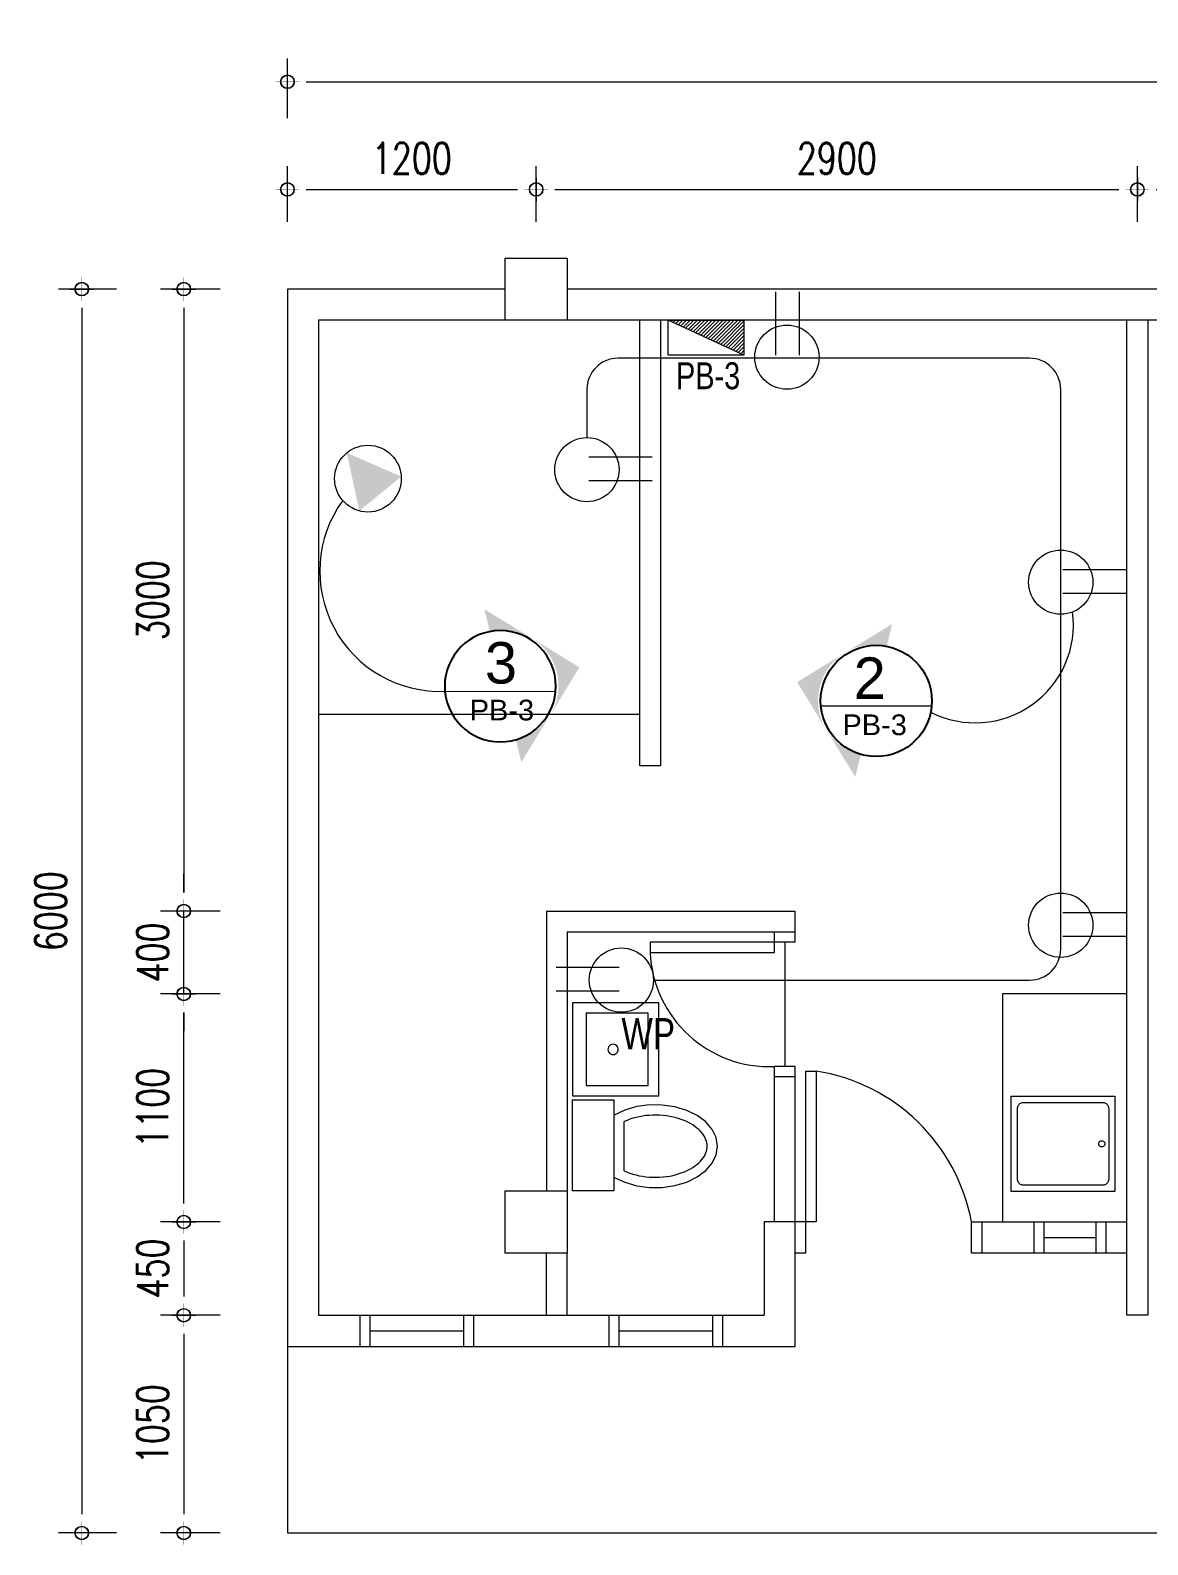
# Model space of a CAD drawing. Header units: millimetres. Extents: x 1634676 to 2610633, y -385676 to -37463.
# Drawn here: x 2139129 to 2144519, y -126632 to -119327 of the extents above; entities that cross this region are included whole.
import ezdxf

# ---------------------------------------------------------------- set-up
doc = ezdxf.new("R2010")
doc.units = ezdxf.units.MM
doc.header["$MEASUREMENT"] = 0
doc.linetypes.add('HIDDEN2', pattern=[0.1875, 0.125, -0.0625])
doc.layers.get('0').update_dxf_attribs({"lineweight": 15})
doc.layers.get('Defpoints').update_dxf_attribs({"color": 250})
for name, color, linetype, lineweight in [('.1', 1, 'Continuous', 9), ('.15', 7, 'Continuous', 15), ('.2', 2, 'Continuous', 20), ('ST-ANNOT_A', 74, 'Continuous', 20), ('ST-DIM_E', 250, 'Continuous', 13), ('ST-HATCH_E', 250, 'Continuous', 9)]:
    doc.layers.add(name, color=color, linetype=linetype, lineweight=lineweight)
for name, color, linetype in [('PDF4_Text', 7, 'Continuous'), ('TXT', 4, 'Continuous'), ('WI', 6, 'Continuous')]:
    doc.layers.add(name, color=color, linetype=linetype)
doc.styles.add('PDF Arial', font='arial.ttf')
doc.styles.add('ST_TEXT', font='romans.shx', dxfattribs={"width": 0.75})
doc.styles.add('TXT-2', font='GOTHIC.TTF', dxfattribs={"height": 2.5})
doc.dimstyles.new('ST_D75', dxfattribs={"dimscale": 75, "dimtxt": 2, "dimasz": 1.2, "dimexe": 1.5, "dimexo": 1, "dimgap": 1, "dimtad": 1, "dimdec": 0, "dimzin": 1, "dimdsep": 46, "dimtxsty": 'ST_TEXT', "dimblk": 'OpenIndicator', "dimcen": 1, "dimclrd": 256, "dimclre": 256, "dimclrt": 7, "dimadec": 0, "dimazin": 0, "dimtfac": 1, "dimtdec": 0, "dimtix": 1, "dimtmove": 2, "dimatfit": 3, "dimldrblk": 'OPEN90', "dimfxl": 0.075, "dimlwd": -1, "dimlwe": -1, "dimarcsym": 0})

# ---------------------------------------------------------------- blocks, each defined once
blk = doc.blocks.new('5675675757')
for points in [[(2045776.7, -47336.5), (2045776.7, -47036.5), (2045476.7, -47036.5), (2045476.7, -47336.5)], [(2049776.7, -47336.5), (2049776.7, -47036.5), (2049476.7, -47036.5), (2049476.7, -47336.5)], [(2053776.7, -47336.5), (2053776.7, -47036.5), (2053476.7, -47036.5), (2053476.7, -47336.5)], [(2045776.7, -51836.5), (2045776.7, -51536.5), (2045476.7, -51536.5), (2045476.7, -51836.5)], [(2049776.7, -51836.5), (2049776.7, -51536.5), (2049476.7, -51536.5), (2049476.7, -51836.5)], [(2053776.7, -51836.5), (2053776.7, -51536.5), (2053476.7, -51536.5), (2053476.7, -51836.5)]]:
    blk.add_wipeout(points).dxf.layer = 'ST-HATCH_E'
at = {"layer": '.15', "color": 6}
for points in [[(2045476.7, -47336.5), (2045476.7, -47036.5), (2045776.7, -47036.5), (2045776.7, -47336.5)], [(2049476.7, -47336.5), (2049476.7, -47036.5), (2049776.7, -47036.5), (2049776.7, -47336.5)], [(2053476.7, -47336.5), (2053476.7, -47036.5), (2053776.7, -47036.5), (2053776.7, -47336.5)], [(2045476.7, -51836.5), (2045476.7, -51536.5), (2045776.7, -51536.5), (2045776.7, -51836.5)], [(2049476.7, -51836.5), (2049476.7, -51536.5), (2049776.7, -51536.5), (2049776.7, -51836.5)], [(2053476.7, -51836.5), (2053476.7, -51536.5), (2053776.7, -51536.5), (2053776.7, -51836.5)]]:
    blk.add_lwpolyline(points, close=True, dxfattribs=at)
blk = doc.blocks.new('A$C3C7E2ECF')
at = {"layer": 'WI'}
h = blk.add_hatch(color=31, dxfattribs=at)
h.paths.add_polyline_path([(0.738, 0.949), (0.373, 0.791, -0.205533), (0.691, 0.788, -0.186332), (0.897, 0.584)])
h.paths.add_polyline_path([(0.365, 0.787), (0, 0.629), (0.155, 0.567, -0.195915)])
h.paths.add_polyline_path([(0.9, 0.575, -0.195915), (0.903, 0.272), (1.058, 0.21)])
at = {"layer": 'WI', "color": 31}
blk.add_circle((0.523, 0.402), 0.402, dxfattribs=at)
blk = doc.blocks.new('OpenIndicator')
at = {"layer": 'ST-DIM_E'}
h = blk.add_hatch(color=255, dxfattribs=at)
h.paths.add_polyline_path([(0.35, 0), (0.365, 0, 0.414214), (0, 0.365), (0, 0.35, -0.414214)])
h.paths.add_polyline_path([(0, 0.35), (0, 0.365, 0.414214), (-0.365, 0), (-0.35, 0, -0.414214)])
h.paths.add_polyline_path([(0, -0.35), (0, -0.365, 0.414214), (0.365, 0), (0.35, 0, -0.414214)])
h.paths.add_polyline_path([(-0.35, 0), (-0.365, 0, 0.414214), (0, -0.365), (0, -0.35, -0.414214)])
at = {"layer": 'ST-DIM_E', "color": 255}
blk.add_line((0, 0.634), (0, -0.634), dxfattribs=at)
at = {"layer": 'ST-DIM_E', "color": 255, "const_width": 0.01}
blk.add_lwpolyline([(-0.63, 0), (0.63, 0)], dxfattribs=at)
at = {"layer": 'ST-DIM_E', "color": 255}
for radius in [0.365, 0.35]:
    blk.add_circle((0, 0), radius, dxfattribs=at)
blk = doc.blocks.new('*D1793')
at = {"layer": 'Defpoints', "color": 0, "linetype": 'Continuous', "ltscale": 3, "transparency": 16777216}
for p in [(2149569.2, -119575.3), (2140369.2, -119825.3), (2149569.2, -119825.3)]:
    blk.add_point(p, dxfattribs=at)
at = {"layer": 'ST-DIM_E', "ltscale": 3, "transparency": 16777216}
for p, q in [((2140369.2, -119750.3), (2140369.2, -119462.8)), ((2149569.2, -119750.3), (2149569.2, -119462.8)), ((2140459.2, -119575.3), (2149479.2, -119575.3))]:
    blk.add_line(p, q, dxfattribs=at)
at = {"layer": 'ST-DIM_E', "linetype": 'Continuous', "ltscale": 3, "transparency": 16777216, "xscale": 90, "yscale": 90, "zscale": 90, "rotation": 180}
blk.add_blockref('OpenIndicator', (2140369.2, -119575.3), dxfattribs=at)
at = {"layer": 'ST-DIM_E', "linetype": 'Continuous', "ltscale": 3, "transparency": 16777216, "xscale": 90, "yscale": 90, "zscale": 90}
blk.add_blockref('OpenIndicator', (2149569.2, -119575.3), dxfattribs=at)
at = {"layer": 'ST-DIM_E', "color": 7, "linetype": 'Continuous', "ltscale": 3, "transparency": 16777216, "insert": (2144969.2, -119425.3), "char_height": 150, "attachment_point": 5, "style": 'ST_TEXT'}
blk.add_mtext('9200', dxfattribs=at)
blk = doc.blocks.new('_Open90')
at = {"color": 0, "linetype": 'ByBlock', "lineweight": -2}
for p, q in [((0, 0), (-1, 0)), ((-0.5, 0.5), (0, 0)), ((0, 0), (-0.5, -0.5))]:
    blk.add_line(p, q, dxfattribs=at)
blk = doc.blocks.new('*D1794')
at = {"layer": 'Defpoints', "color": 0, "linetype": 'Continuous', "ltscale": 3, "transparency": 16777216}
for p in [(2139619.2, -120575.3), (2139377.4, -126575.3), (2139619.2, -126575.3)]:
    blk.add_point(p, dxfattribs=at)
at = {"layer": 'ST-DIM_E', "ltscale": 3, "transparency": 16777216}
for p, q in [((2139544.2, -120575.3), (2139264.9, -120575.3)), ((2139377.4, -120665.3), (2139377.4, -126485.3)), ((2139544.2, -126575.3), (2139264.9, -126575.3))]:
    blk.add_line(p, q, dxfattribs=at)
at = {"layer": 'ST-DIM_E', "linetype": 'Continuous', "ltscale": 3, "transparency": 16777216, "xscale": 90, "yscale": 90, "zscale": 90}
for p, rotation in [((2139377.4, -120575.3), 90), ((2139377.4, -126575.3), 270)]:
    blk.add_blockref('OpenIndicator', p, dxfattribs=dict(at, rotation=rotation))
at = {"layer": 'ST-DIM_E', "color": 7, "linetype": 'Continuous', "ltscale": 3, "transparency": 16777216, "insert": (2139227.4, -123575.3), "char_height": 150, "attachment_point": 5, "rotation": 90, "style": 'ST_TEXT'}
blk.add_mtext('6000', dxfattribs=at)
blk = doc.blocks.new('*D1795')
at = {"layer": 'Defpoints', "color": 0, "linetype": 'Continuous', "ltscale": 3, "transparency": 16777216}
for p in [(2140119.2, -120575.3), (2139869.2, -123575.3), (2140119.2, -123575.3)]:
    blk.add_point(p, dxfattribs=at)
at = {"layer": 'ST-DIM_E', "ltscale": 3, "transparency": 16777216}
for p, q in [((2140044.2, -120575.3), (2139756.7, -120575.3)), ((2139869.2, -120665.3), (2139869.2, -123485.3)), ((2140044.2, -123575.3), (2139756.7, -123575.3))]:
    blk.add_line(p, q, dxfattribs=at)
at = {"layer": 'ST-DIM_E', "linetype": 'Continuous', "ltscale": 3, "transparency": 16777216, "xscale": 90, "yscale": 90, "zscale": 90}
for p, rotation in [((2139869.2, -120575.3), 90), ((2139869.2, -123575.3), 270)]:
    blk.add_blockref('OpenIndicator', p, dxfattribs=dict(at, rotation=rotation))
at = {"layer": 'ST-DIM_E', "color": 7, "linetype": 'Continuous', "ltscale": 3, "transparency": 16777216, "insert": (2139719.2, -122075.3), "char_height": 150, "attachment_point": 5, "rotation": 90, "style": 'ST_TEXT'}
blk.add_mtext('3000', dxfattribs=at)
blk = doc.blocks.new('*D1796')
at = {"layer": 'Defpoints', "color": 0, "linetype": 'Continuous', "ltscale": 3, "transparency": 16777216}
for p in [(2140119.2, -125075.3), (2139869.2, -125525.3), (2140119.2, -125525.3)]:
    blk.add_point(p, dxfattribs=at)
at = {"layer": 'ST-DIM_E', "ltscale": 3, "transparency": 16777216}
for p, q in [((2140044.2, -125075.3), (2139756.7, -125075.3)), ((2139869.2, -125165.3), (2139869.2, -125435.3)), ((2140044.2, -125525.3), (2139756.7, -125525.3))]:
    blk.add_line(p, q, dxfattribs=at)
at = {"layer": 'ST-DIM_E', "linetype": 'Continuous', "ltscale": 3, "transparency": 16777216, "xscale": 90, "yscale": 90, "zscale": 90}
for p, rotation in [((2139869.2, -125075.3), 90), ((2139869.2, -125525.3), 270)]:
    blk.add_blockref('OpenIndicator', p, dxfattribs=dict(at, rotation=rotation))
at = {"layer": 'ST-DIM_E', "color": 7, "linetype": 'Continuous', "ltscale": 3, "transparency": 16777216, "insert": (2139719.2, -125300.3), "char_height": 150, "attachment_point": 5, "rotation": 90, "style": 'ST_TEXT'}
blk.add_mtext('450', dxfattribs=at)
blk = doc.blocks.new('*D1797')
at = {"layer": 'Defpoints', "color": 0, "linetype": 'Continuous', "ltscale": 3, "transparency": 16777216}
for p in [(2140119.2, -125525.3), (2139869.2, -126575.3), (2140119.2, -126575.3)]:
    blk.add_point(p, dxfattribs=at)
at = {"layer": 'ST-DIM_E', "ltscale": 3, "transparency": 16777216}
for p, q in [((2140044.2, -125525.3), (2139756.7, -125525.3)), ((2139869.2, -125615.3), (2139869.2, -126485.3)), ((2140044.2, -126575.3), (2139756.7, -126575.3))]:
    blk.add_line(p, q, dxfattribs=at)
at = {"layer": 'ST-DIM_E', "linetype": 'Continuous', "ltscale": 3, "transparency": 16777216, "xscale": 90, "yscale": 90, "zscale": 90}
for p, rotation in [((2139869.2, -125525.3), 90), ((2139869.2, -126575.3), 270)]:
    blk.add_blockref('OpenIndicator', p, dxfattribs=dict(at, rotation=rotation))
at = {"layer": 'ST-DIM_E', "color": 7, "linetype": 'Continuous', "ltscale": 3, "transparency": 16777216, "insert": (2139719.2, -126050.3), "char_height": 150, "attachment_point": 5, "rotation": 90, "style": 'ST_TEXT'}
blk.add_mtext('1050', dxfattribs=at)
blk = doc.blocks.new('*D1798')
at = {"layer": 'Defpoints', "color": 0, "linetype": 'Continuous', "ltscale": 3, "transparency": 16777216}
for p in [(2141569.2, -120094.5), (2140369.2, -120325.3), (2141569.2, -120325.3)]:
    blk.add_point(p, dxfattribs=at)
at = {"layer": 'ST-DIM_E', "ltscale": 3, "transparency": 16777216}
for p, q in [((2140369.2, -120250.3), (2140369.2, -119982)), ((2141569.2, -120250.3), (2141569.2, -119982)), ((2140459.2, -120094.5), (2141479.2, -120094.5))]:
    blk.add_line(p, q, dxfattribs=at)
at = {"layer": 'ST-DIM_E', "linetype": 'Continuous', "ltscale": 3, "transparency": 16777216, "xscale": 90, "yscale": 90, "zscale": 90, "rotation": 180}
blk.add_blockref('OpenIndicator', (2140369.2, -120094.5), dxfattribs=at)
at = {"layer": 'ST-DIM_E', "linetype": 'Continuous', "ltscale": 3, "transparency": 16777216, "xscale": 90, "yscale": 90, "zscale": 90}
blk.add_blockref('OpenIndicator', (2141569.2, -120094.5), dxfattribs=at)
at = {"layer": 'ST-DIM_E', "color": 7, "linetype": 'Continuous', "ltscale": 3, "transparency": 16777216, "insert": (2140969.2, -119944.5), "char_height": 150, "attachment_point": 5, "style": 'ST_TEXT'}
blk.add_mtext('1200', dxfattribs=at)
blk = doc.blocks.new('*D1800')
at = {"layer": 'Defpoints', "color": 0, "linetype": 'Continuous', "ltscale": 3, "transparency": 16777216}
for p in [(2139869.2, -123975.3), (2140119.2, -123975.3), (2140119.2, -125075.3)]:
    blk.add_point(p, dxfattribs=at)
at = {"layer": 'ST-DIM_E', "ltscale": 3, "transparency": 16777216}
for p, q in [((2140044.2, -123975.3), (2139756.7, -123975.3)), ((2139869.2, -124985.3), (2139869.2, -124065.3)), ((2140044.2, -125075.3), (2139756.7, -125075.3))]:
    blk.add_line(p, q, dxfattribs=at)
at = {"layer": 'ST-DIM_E', "linetype": 'Continuous', "ltscale": 3, "transparency": 16777216, "xscale": 90, "yscale": 90, "zscale": 90}
for p, rotation in [((2139869.2, -123975.3), 90), ((2139869.2, -125075.3), 270)]:
    blk.add_blockref('OpenIndicator', p, dxfattribs=dict(at, rotation=rotation))
at = {"layer": 'ST-DIM_E', "color": 7, "linetype": 'Continuous', "ltscale": 3, "transparency": 16777216, "insert": (2139719.2, -124525.3), "char_height": 150, "attachment_point": 5, "rotation": 90, "style": 'ST_TEXT'}
blk.add_mtext('1100', dxfattribs=at)
blk = doc.blocks.new('*D1801')
at = {"layer": 'Defpoints', "color": 0, "linetype": 'Continuous', "ltscale": 3, "transparency": 16777216}
for p in [(2139869.2, -123575.3), (2140119.2, -123575.3), (2140119.2, -123975.3)]:
    blk.add_point(p, dxfattribs=at)
at = {"layer": 'ST-DIM_E', "ltscale": 3, "transparency": 16777216}
for p, q in [((2139869.2, -123485.3), (2139869.2, -123395.3)), ((2140044.2, -123575.3), (2139756.7, -123575.3)), ((2139869.2, -123975.3), (2139869.2, -123575.3)), ((2140044.2, -123975.3), (2139756.7, -123975.3)), ((2139869.2, -124065.3), (2139869.2, -124155.3))]:
    blk.add_line(p, q, dxfattribs=at)
at = {"layer": 'ST-DIM_E', "linetype": 'Continuous', "ltscale": 3, "transparency": 16777216, "xscale": 90, "yscale": 90, "zscale": 90}
for p, rotation in [((2139869.2, -123575.3), 270), ((2139869.2, -123975.3), 90)]:
    blk.add_blockref('OpenIndicator', p, dxfattribs=dict(at, rotation=rotation))
at = {"layer": 'ST-DIM_E', "color": 7, "linetype": 'Continuous', "ltscale": 3, "transparency": 16777216, "insert": (2139719.2, -123775.3), "char_height": 150, "attachment_point": 5, "rotation": 90, "style": 'ST_TEXT'}
blk.add_mtext('400', dxfattribs=at)
blk = doc.blocks.new('*D1802')
at = {"layer": 'Defpoints', "color": 0, "linetype": 'Continuous', "ltscale": 3, "transparency": 16777216}
for p in [(2144469.2, -120094.5), (2141569.2, -120325.3), (2144469.2, -120325.3)]:
    blk.add_point(p, dxfattribs=at)
at = {"layer": 'ST-DIM_E', "ltscale": 3, "transparency": 16777216}
for p, q in [((2141569.2, -120250.3), (2141569.2, -119982)), ((2144469.2, -120250.3), (2144469.2, -119982)), ((2141659.2, -120094.5), (2144379.2, -120094.5))]:
    blk.add_line(p, q, dxfattribs=at)
at = {"layer": 'ST-DIM_E', "linetype": 'Continuous', "ltscale": 3, "transparency": 16777216, "xscale": 90, "yscale": 90, "zscale": 90, "rotation": 180}
blk.add_blockref('OpenIndicator', (2141569.2, -120094.5), dxfattribs=at)
at = {"layer": 'ST-DIM_E', "linetype": 'Continuous', "ltscale": 3, "transparency": 16777216, "xscale": 90, "yscale": 90, "zscale": 90}
blk.add_blockref('OpenIndicator', (2144469.2, -120094.5), dxfattribs=at)
at = {"layer": 'ST-DIM_E', "color": 7, "linetype": 'Continuous', "ltscale": 3, "transparency": 16777216, "insert": (2143019.2, -119944.5), "char_height": 150, "attachment_point": 5, "style": 'ST_TEXT'}
blk.add_mtext('2900', dxfattribs=at)
blk = doc.blocks.new('*D1803')
at = {"layer": 'Defpoints', "color": 0, "linetype": 'Continuous', "ltscale": 3, "transparency": 16777216}
for p in [(2145569.2, -120094.5), (2144469.2, -120325.3), (2145569.2, -120325.3)]:
    blk.add_point(p, dxfattribs=at)
at = {"layer": 'ST-DIM_E', "ltscale": 3, "transparency": 16777216}
for p, q in [((2144469.2, -120250.3), (2144469.2, -119982)), ((2145569.2, -120250.3), (2145569.2, -119982)), ((2144559.2, -120094.5), (2145479.2, -120094.5))]:
    blk.add_line(p, q, dxfattribs=at)
at = {"layer": 'ST-DIM_E', "linetype": 'Continuous', "ltscale": 3, "transparency": 16777216, "xscale": 90, "yscale": 90, "zscale": 90, "rotation": 180}
blk.add_blockref('OpenIndicator', (2144469.2, -120094.5), dxfattribs=at)
at = {"layer": 'ST-DIM_E', "linetype": 'Continuous', "ltscale": 3, "transparency": 16777216, "xscale": 90, "yscale": 90, "zscale": 90}
blk.add_blockref('OpenIndicator', (2145569.2, -120094.5), dxfattribs=at)
at = {"layer": 'ST-DIM_E', "color": 7, "linetype": 'Continuous', "ltscale": 3, "transparency": 16777216, "insert": (2145019.2, -119944.5), "char_height": 150, "attachment_point": 5, "style": 'ST_TEXT'}
blk.add_mtext('1100', dxfattribs=at)

msp = doc.modelspace()

# ---------------------------------------------------------------- hatches: boundary and pattern name
at = {"ltscale": 0.45}
h = msp.add_hatch(color=256, dxfattribs=at)
h.dxf.hatch_style = 1
h.paths.add_polyline_path([(2140918.458, -121479.584), (2140716.131, -121645.159), (2140655.805, -121365.037)])

# ---------------------------------------------------------------- linework, layer by layer
at = {"layer": '.1'}
for p, q in [((2149569.182, -120575.328), (2140369.182, -120575.328)), ((2140369.182, -120575.328), (2140369.182, -126575.328)), ((2149419.182, -120725.328), (2140519.182, -120725.328)), ((2140519.182, -120725.328), (2140519.182, -125525.328)), ((2142069.182, -122875.328), (2142069.182, -120725.328)), ((2142169.182, -120725.328), (2142169.182, -122875.328)), ((2144419.182, -125525.328), (2144419.182, -120725.328)), ((2144519.182, -120725.328), (2144519.182, -125525.328)), ((2140519.182, -122625.328), (2142069.182, -122625.328)), ((2142169.182, -122875.328), (2142069.182, -122875.328)), ((2141619.182, -123575.328), (2141619.182, -124925.328)), ((2141619.182, -123575.328), (2142819.182, -123575.328)), ((2142819.182, -123725.328), (2142819.182, -123575.328)), ((2141719.182, -123675.328), (2141719.182, -124925.328)), ((2141719.182, -123675.328), (2142819.182, -123675.328)), ((2142819.182, -123725.328), (2142119.182, -123725.328)), ((2142119.182, -123725.328), (2142119.182, -123775.328)), ((2142719.182, -123775.328), (2142719.182, -123675.328)), ((2142769.182, -123725.328), (2142769.182, -124325.328)), ((2142119.182, -123775.328), (2142719.182, -123775.328)), ((2142160.132, -124017.514), (2141744.182, -124017.514)), ((2141744.182, -124017.514), (2141744.182, -124467.514)), ((2142160.132, -124467.514), (2142160.132, -124017.514)), ((2144419.182, -123975.328), (2143819.182, -123975.328)), ((2143819.182, -123975.328), (2143819.182, -125075.328)), ((2142110.132, -124067.514), (2141810.132, -124067.514)), ((2141810.132, -124067.514), (2141810.132, -124417.514)), ((2142110.132, -124417.514), (2142110.132, -124067.514)), ((2141915.886, -124236.043), (2141915.034, -124242.514)), ((2141915.034, -124242.514), (2141915.886, -124248.984)), ((2141918.383, -124230.014), (2141915.886, -124236.043)), ((2141915.886, -124248.984), (2141918.383, -124255.014)), ((2141922.356, -124224.836), (2141918.383, -124230.014)), ((2141918.383, -124255.014), (2141922.356, -124260.192)), ((2141927.534, -124220.863), (2141922.356, -124224.836)), ((2141933.563, -124218.366), (2141927.534, -124220.863)), ((2141940.034, -124217.514), (2141933.563, -124218.366)), ((2141946.504, -124218.366), (2141940.034, -124217.514)), ((2141952.534, -124220.863), (2141946.504, -124218.366)), ((2141957.711, -124224.836), (2141952.534, -124220.863)), ((2141961.684, -124230.014), (2141957.711, -124224.836)), ((2141957.711, -124260.192), (2141961.684, -124255.014)), ((2141964.182, -124236.043), (2141961.684, -124230.014)), ((2141961.684, -124255.014), (2141964.182, -124248.984)), ((2141965.034, -124242.514), (2141964.182, -124236.043)), ((2141964.182, -124248.984), (2141965.034, -124242.514)), ((2141922.356, -124260.192), (2141927.534, -124264.165)), ((2141927.534, -124264.165), (2141933.563, -124266.662)), ((2141933.563, -124266.662), (2141940.034, -124267.514)), ((2141940.034, -124267.514), (2141946.504, -124266.662)), ((2141946.504, -124266.662), (2141952.534, -124264.165)), ((2141952.534, -124264.165), (2141957.711, -124260.192)), ((2142819.182, -124325.328), (2142719.182, -124325.328)), ((2142719.182, -125075.328), (2142719.182, -124325.328)), ((2142819.182, -125675.328), (2142819.182, -124325.328)), ((2142819.182, -124375.328), (2142719.182, -124375.328)), ((2141744.182, -124467.514), (2142160.132, -124467.514)), ((2141810.132, -124417.514), (2142110.132, -124417.514)), ((2143861.078, -124928.264), (2143861.078, -124468.264)), ((2143861.078, -124468.528), (2144361.078, -124468.528)), ((2144361.078, -124468.264), (2144361.078, -124928.264)), ((2141744.182, -124925.328), (2141744.182, -124485.328)), ((2141744.182, -124485.328), (2141944.182, -124485.328)), ((2141944.182, -124485.328), (2141944.182, -124925.328)), ((2141996.832, -124535.555), (2141945.949, -124559.651)), ((2142054.092, -124518.999), (2141996.832, -124535.555)), ((2142115.252, -124510.7), (2142054.092, -124518.999)), ((2142177.664, -124511.017), (2142115.252, -124510.7)), ((2142238.626, -124519.937), (2142177.664, -124511.017)), ((2142295.501, -124537.073), (2142238.626, -124519.937)), ((2142345.826, -124561.684), (2142295.501, -124537.073)), ((2143891.078, -124528.264), (2143891.335, -124524.349)), ((2143891.078, -124868.264), (2143891.078, -124528.264)), ((2143891.335, -124524.349), (2143892.1, -124520.5)), ((2143892.1, -124520.5), (2143893.362, -124516.784)), ((2143893.362, -124516.784), (2143895.097, -124513.264)), ((2143895.097, -124513.264), (2143897.277, -124510.002)), ((2143897.277, -124510.002), (2143899.865, -124507.051)), ((2143899.865, -124507.051), (2143902.815, -124504.464)), ((2143902.815, -124504.464), (2143906.078, -124502.284)), ((2143906.078, -124502.284), (2143909.597, -124500.548)), ((2143909.597, -124500.548), (2143913.313, -124499.287)), ((2143913.313, -124499.287), (2143917.162, -124498.521)), ((2143917.162, -124498.521), (2143921.078, -124498.264)), ((2143921.078, -124498.264), (2144301.078, -124498.264)), ((2144301.078, -124498.264), (2144304.994, -124498.521)), ((2144304.994, -124498.521), (2144308.842, -124499.287)), ((2144308.842, -124499.287), (2144312.558, -124500.548)), ((2144312.558, -124500.548), (2144316.078, -124502.284)), ((2144316.078, -124502.284), (2144319.341, -124504.464)), ((2144319.341, -124504.464), (2144322.291, -124507.051)), ((2144322.291, -124507.051), (2144324.878, -124510.002)), ((2144324.878, -124510.002), (2144327.059, -124513.264)), ((2144327.059, -124513.264), (2144328.794, -124516.784)), ((2144328.794, -124516.784), (2144330.056, -124520.5)), ((2144330.056, -124520.5), (2144330.821, -124524.349)), ((2144330.821, -124524.349), (2144331.078, -124528.264)), ((2144331.078, -124528.264), (2144331.078, -124868.264)), ((2142007.559, -124585.032), (2141994.182, -124590.815)), ((2141994.182, -124828.72), (2141994.182, -124590.815)), ((2142021.574, -124579.768), (2142007.559, -124585.032)), ((2142036.161, -124575.059), (2142021.574, -124579.768)), ((2142051.254, -124570.939), (2142036.161, -124575.059)), ((2142066.782, -124567.433), (2142051.254, -124570.939)), ((2142082.672, -124564.567), (2142066.782, -124567.433)), ((2142098.849, -124562.357), (2142082.672, -124564.567)), ((2142115.239, -124560.818), (2142098.849, -124562.357)), ((2142131.764, -124559.961), (2142115.239, -124560.818)), ((2142148.347, -124559.79), (2142131.764, -124559.961)), ((2142164.91, -124560.306), (2142148.347, -124559.79)), ((2142181.377, -124561.506), (2142164.91, -124560.306)), ((2142197.669, -124563.383), (2142181.377, -124561.506)), ((2142213.712, -124565.925), (2142197.669, -124563.383)), ((2142229.429, -124569.115), (2142213.712, -124565.925)), ((2142244.748, -124572.933), (2142229.429, -124569.115)), ((2142259.596, -124577.352), (2142244.748, -124572.933)), ((2142273.904, -124582.344), (2142259.596, -124577.352)), ((2142287.606, -124587.874), (2142273.904, -124582.344)), ((2142300.64, -124593.902), (2142287.606, -124587.874)), ((2142312.947, -124600.385), (2142300.64, -124593.902)), ((2142324.473, -124607.275), (2142312.947, -124600.385)), ((2142335.172, -124614.519), (2142324.473, -124607.275)), ((2142345.004, -124622.061), (2142335.172, -124614.519)), ((2142353.938, -124629.842), (2142345.004, -124622.061)), ((2142387.424, -124592.705), (2142345.826, -124561.684)), ((2142418.493, -124628.792), (2142387.424, -124592.705)), ((2142361.951, -124637.802), (2142353.938, -124629.842)), ((2142369.033, -124645.88), (2142361.951, -124637.802)), ((2142375.183, -124654.018), (2142369.033, -124645.88)), ((2142380.414, -124662.164), (2142375.183, -124654.018)), ((2142384.749, -124670.276), (2142380.414, -124662.164)), ((2142388.221, -124678.321), (2142384.749, -124670.276)), ((2142390.865, -124686.285), (2142388.221, -124678.321)), ((2142392.72, -124694.168), (2142390.865, -124686.285)), ((2142393.819, -124701.985), (2142392.72, -124694.168)), ((2142437.689, -124668.384), (2142418.493, -124628.792)), ((2142444.182, -124709.768), (2142437.689, -124668.384)), ((2144282.517, -124698.264), (2144283.028, -124694.382)), ((2144283.028, -124694.382), (2144284.526, -124690.764)), ((2144284.526, -124690.764), (2144286.91, -124687.658)), ((2144286.91, -124687.658), (2144290.017, -124685.274)), ((2144290.017, -124685.274), (2144293.634, -124683.776)), ((2144293.634, -124683.776), (2144297.517, -124683.264)), ((2144297.517, -124683.264), (2144301.399, -124683.776)), ((2144301.399, -124683.776), (2144305.017, -124685.274)), ((2144305.017, -124685.274), (2144308.123, -124687.658)), ((2144308.123, -124687.658), (2144310.507, -124690.764)), ((2144310.507, -124690.764), (2144312.006, -124694.382)), ((2144312.006, -124694.382), (2144312.517, -124698.264)), ((2142369.032, -124773.656), (2142375.183, -124765.518)), ((2142375.183, -124765.518), (2142380.414, -124757.371)), ((2142380.414, -124757.371), (2142384.75, -124749.26)), ((2142384.75, -124749.26), (2142388.221, -124741.214)), ((2142388.221, -124741.214), (2142390.865, -124733.251)), ((2142390.865, -124733.251), (2142392.72, -124725.368)), ((2142392.72, -124725.368), (2142393.819, -124717.55)), ((2142394.182, -124709.768), (2142393.819, -124701.985)), ((2142393.819, -124717.55), (2142394.182, -124709.768)), ((2142418.493, -124790.743), (2142437.689, -124751.151)), ((2142437.689, -124751.151), (2142444.182, -124709.768)), ((2144283.028, -124702.147), (2144282.517, -124698.264)), ((2144284.526, -124705.764), (2144283.028, -124702.147)), ((2144286.91, -124708.871), (2144284.526, -124705.764)), ((2144290.017, -124711.255), (2144286.91, -124708.871)), ((2144293.634, -124712.753), (2144290.017, -124711.255)), ((2144297.517, -124713.264), (2144293.634, -124712.753)), ((2144301.399, -124712.753), (2144297.517, -124713.264)), ((2144305.017, -124711.255), (2144301.399, -124712.753)), ((2144308.123, -124708.871), (2144305.017, -124711.255)), ((2144310.507, -124705.764), (2144308.123, -124708.871)), ((2144312.006, -124702.147), (2144310.507, -124705.764)), ((2144312.517, -124698.264), (2144312.006, -124702.147)), ((2141994.182, -124828.72), (2142007.559, -124834.503)), ((2142007.559, -124834.503), (2142021.573, -124839.768)), ((2142021.573, -124839.768), (2142036.161, -124844.476)), ((2142244.748, -124846.603), (2142259.595, -124842.183)), ((2142259.595, -124842.183), (2142273.904, -124837.191)), ((2142273.904, -124837.191), (2142287.606, -124831.662)), ((2142287.606, -124831.662), (2142300.64, -124825.633)), ((2142300.64, -124825.633), (2142312.947, -124819.15)), ((2142312.947, -124819.15), (2142324.473, -124812.26)), ((2142324.473, -124812.26), (2142335.172, -124805.017)), ((2142335.172, -124805.017), (2142345.004, -124797.475)), ((2142345.004, -124797.475), (2142353.938, -124789.693)), ((2142345.826, -124857.851), (2142387.424, -124826.831)), ((2142353.938, -124789.693), (2142361.951, -124781.734)), ((2142361.951, -124781.734), (2142369.032, -124773.656)), ((2142387.424, -124826.831), (2142418.493, -124790.743)), ((2141945.949, -124859.884), (2141996.832, -124883.981)), ((2141996.832, -124883.981), (2142054.092, -124900.537)), ((2142036.161, -124844.476), (2142051.254, -124848.597)), ((2142051.254, -124848.597), (2142066.782, -124852.102)), ((2142054.092, -124900.537), (2142115.252, -124908.836)), ((2142066.782, -124852.102), (2142082.672, -124854.969)), ((2142082.672, -124854.969), (2142098.85, -124857.179)), ((2142098.85, -124857.179), (2142115.239, -124858.717)), ((2142115.239, -124858.717), (2142131.764, -124859.575)), ((2142115.252, -124908.836), (2142177.664, -124908.518)), ((2142131.764, -124859.575), (2142148.347, -124859.746)), ((2142148.347, -124859.746), (2142164.91, -124859.23)), ((2142164.91, -124859.23), (2142181.377, -124858.029)), ((2142177.664, -124908.518), (2142238.626, -124899.598)), ((2142181.377, -124858.029), (2142197.669, -124856.152)), ((2142197.669, -124856.152), (2142213.712, -124853.61)), ((2142213.712, -124853.61), (2142229.429, -124850.42)), ((2142229.429, -124850.42), (2142244.748, -124846.603)), ((2142238.626, -124899.598), (2142295.501, -124882.462)), ((2142295.501, -124882.462), (2142345.826, -124857.851)), ((2143891.335, -124872.18), (2143891.078, -124868.264)), ((2143892.1, -124876.029), (2143891.335, -124872.18)), ((2143893.362, -124879.745), (2143892.1, -124876.029)), ((2143895.097, -124883.264), (2143893.362, -124879.745)), ((2143897.277, -124886.527), (2143895.097, -124883.264)), ((2143899.865, -124889.478), (2143897.277, -124886.527)), ((2143902.815, -124892.065), (2143899.865, -124889.478)), ((2143906.078, -124894.245), (2143902.815, -124892.065)), ((2143909.597, -124895.981), (2143906.078, -124894.245)), ((2143913.313, -124897.242), (2143909.597, -124895.981)), ((2143917.162, -124898.008), (2143913.313, -124897.242)), ((2143921.078, -124898.264), (2143917.162, -124898.008)), ((2144301.078, -124898.264), (2143921.078, -124898.264)), ((2144304.994, -124898.008), (2144301.078, -124898.264)), ((2144308.842, -124897.242), (2144304.994, -124898.008)), ((2144312.558, -124895.981), (2144308.842, -124897.242)), ((2144316.078, -124894.245), (2144312.558, -124895.981)), ((2144319.341, -124892.065), (2144316.078, -124894.245)), ((2144322.291, -124889.478), (2144319.341, -124892.065)), ((2144324.878, -124886.527), (2144322.291, -124889.478)), ((2144327.059, -124883.264), (2144324.878, -124886.527)), ((2144328.794, -124879.745), (2144327.059, -124883.264)), ((2144330.056, -124876.029), (2144328.794, -124879.745)), ((2144330.821, -124872.18), (2144330.056, -124876.029)), ((2144331.078, -124868.264), (2144330.821, -124872.18)), ((2141944.182, -124925.328), (2141744.182, -124925.328)), ((2144361.078, -124928.264), (2143861.078, -124928.264)), ((2142919.182, -125075.328), (2142669.182, -125075.328)), ((2142669.182, -125075.328), (2142669.182, -125525.328)), ((2143969.182, -125075.328), (2143969.182, -125225.328)), ((2144019.182, -125225.328), (2144019.182, -125075.328)), ((2144269.182, -125075.328), (2144269.182, -125225.328)), ((2144319.182, -125225.328), (2144319.182, -125075.328)), ((2144019.182, -125150.328), (2144269.182, -125150.328)), ((2141619.182, -125525.328), (2141619.182, -125225.328)), ((2141719.182, -125525.328), (2141719.182, -125225.328)), ((2140519.182, -125525.328), (2142669.182, -125525.328)), ((2140719.182, -125525.328), (2140719.182, -125675.328)), ((2140769.182, -125675.328), (2140769.182, -125525.328)), ((2141219.182, -125525.328), (2141219.182, -125675.328)), ((2141269.182, -125675.328), (2141269.182, -125525.328)), ((2141919.182, -125525.328), (2141919.182, -125675.328)), ((2141969.182, -125675.328), (2141969.182, -125525.328)), ((2142419.182, -125525.328), (2142419.182, -125675.328)), ((2142469.182, -125675.328), (2142469.182, -125525.328)), ((2144519.182, -125525.328), (2144419.182, -125525.328)), ((2140769.182, -125600.328), (2141219.182, -125600.328)), ((2141969.182, -125600.328), (2142419.182, -125600.328)), ((2140369.182, -125675.328), (2142819.182, -125675.328)), ((2140369.182, -126575.328), (2149569.182, -126575.328))]:
    msp.add_line(p, q, dxfattribs=at)
for points in [[(2142869.182, -124347.323), (2142869.182, -125225.328), (2142819.182, -125225.328)], [(2142869.182, -124347.323), (2142919.182, -124347.323), (2142919.182, -125075.328)], [(2143719.182, -125075.328), (2143719.182, -125225.328)]]:
    msp.add_lwpolyline(points, dxfattribs=at)
for centre, radius, start, end in [((2142694.182, -123750.328), 575.543, 182.4895529, 272.4895529), ((2142780.838, -125240.179), 903.51, 10.5128371, 81.1923297)]:
    msp.add_arc(centre, radius, start, end, dxfattribs=at)
at = {"layer": '.2', "color": 1, "linetype": 'Continuous', "ltscale": 3}
msp.add_arc((2141105.343, -121935.947), 580.024, 144.0034065, 272.3288364, dxfattribs=at)
msp.add_circle((2140757.77, -121489.635), 161.002)

# ---------------------------------------------------------------- dimensions: what is measured, and where the dimension line sits
at = {"layer": 'ST-DIM_E', "color": 1, "linetype": 'Continuous', "ltscale": 3}
for base, p1, p2, picture, middle in [((2149569.182, -119575.328), (2140369.182, -119825.328), (2149569.182, -119825.328), '*D1793', (2144969.182, -119425.328)), ((2141569.182, -120094.525), (2140369.182, -120325.328), (2141569.182, -120325.328), '*D1798', (2140969.182, -119944.525)), ((2144469.182, -120094.525), (2141569.182, -120325.328), (2144469.182, -120325.328), '*D1802', (2143019.182, -119944.525)), ((2145569.182, -120094.525), (2144469.182, -120325.328), (2145569.182, -120325.328), '*D1803', (2145019.182, -119944.525))]:
    dim = msp.add_linear_dim(base=base, p1=p1, p2=p2, dimstyle='ST_D75', dxfattribs=at)
    dim.commit()
    dim.dimension.update_dxf_attribs({"geometry": picture, "text_midpoint": middle})
for base, p1, p2, picture, middle in [((2139377.365, -126575.328), (2139619.182, -120575.328), (2139619.182, -126575.328), '*D1794', (2139227.365, -123575.328)), ((2139869.182, -123575.328), (2140119.182, -120575.328), (2140119.182, -123575.328), '*D1795', (2139719.182, -122075.328)), ((2139869.182, -123575.328), (2140119.182, -123975.328), (2140119.182, -123575.328), '*D1801', (2139719.182, -123775.328)), ((2139869.182, -123975.328), (2140119.182, -125075.328), (2140119.182, -123975.328), '*D1800', (2139719.182, -124525.328)), ((2139869.182, -125525.328), (2140119.182, -125075.328), (2140119.182, -125525.328), '*D1796', (2139719.182, -125300.328)), ((2139869.182, -126575.328), (2140119.182, -125525.328), (2140119.182, -126575.328), '*D1797', (2139719.182, -126050.328))]:
    dim = msp.add_linear_dim(base=base, p1=p1, p2=p2, angle=90, dimstyle='ST_D75', dxfattribs=at)
    dim.commit()
    dim.dimension.update_dxf_attribs({"geometry": picture, "text_midpoint": middle})

# ---------------------------------------------------------------- next in the draw order: block references
at = {"layer": '.2', "color": 1, "linetype": 'Continuous'}
msp.add_blockref('5675675757', (95942.53, -73388.828), dxfattribs=at)

# ---------------------------------------------------------------- next in the draw order: hatches: boundary and pattern name
at = {"layer": '.2', "ltscale": 2, "true_color": 0xf4ee51}
h = msp.add_hatch(dxfattribs=at)
h.set_pattern_fill('ANSI31', color=41, scale=100, angle=-360)
h.set_pattern_definition([(45, (-20146.1, 559.704), (-8.838834765, 8.838834765), [])])
h.paths.add_polyline_path([(2142205.182, -120725.328), (2142571.617, -120894.296), (2142571.617, -120725.328)])

# ---------------------------------------------------------------- next in the draw order: linework, layer by layer
at = {"layer": '.1'}
msp.add_line((2144419.182, -125225.328), (2143669.182, -125225.328), dxfattribs=at)
msp.add_lwpolyline([(2143669.182, -125225.328), (2143669.182, -125075.328), (2144419.182, -125075.328)], dxfattribs=at)
at = {"layer": '.2', "color": 1, "ltscale": 0.005}
for p, q in [((2142725.858, -120893.929), (2142725.858, -120588.896)), ((2142839.821, -120893.929), (2142839.821, -120588.896)), ((2141823.863, -121385.179), (2142128.896, -121385.179)), ((2141823.863, -121499.142), (2142128.896, -121499.142)), ((2144109.284, -121928), (2144414.318, -121928)), ((2144109.284, -122041.962), (2144414.318, -122041.962)), ((2144109.284, -123582.828), (2144414.318, -123582.828)), ((2144109.284, -123696.791), (2144414.318, -123696.791)), ((2141970.351, -123847.5), (2141665.318, -123847.5)), ((2141970.351, -123961.462), (2141665.318, -123961.462))]:
    msp.add_line(p, q, dxfattribs=at)
at = {"layer": '.2', "color": 1, "linetype": 'Continuous', "ltscale": 3}
for p, q in [((2141128.912, -122515.492), (2141663.991, -122516.107)), ((2143477.152, -122586.474), (2142942.073, -122587.09))]:
    msp.add_line(p, q, dxfattribs=at)
at = {"layer": '.2', "ltscale": 2}
msp.add_lwpolyline([(2142571.617, -120894.296), (2142205.182, -120894.296), (2142205.182, -120725.328), (2142571.617, -120725.328)], close=True, dxfattribs=at)
msp.add_lwpolyline([(2142571.617, -120894.296), (2142205.182, -120725.328)], dxfattribs=at)
at = {"layer": '.2', "color": 1, "linetype": 'Continuous', "ltscale": 3}
msp.add_lwpolyline([(2142135.115, -123908.528), (2143949.491, -123908.528, 0.41421356), (2144099.491, -123758.528), (2144099.491, -121058.828, 0.41421356), (2143949.491, -120908.828), (2141964.069, -120908.828, 0.41421356), (2141814.069, -121058.828), (2141814.069, -121291.236)], format="xyb", dxfattribs=at)
at = {"layer": '.2', "color": 1, "ltscale": 0.005}
for centre in [(2142778.793, -120903.723), (2141814.069, -121446.207), (2144099.491, -121989.028), (2144099.491, -123643.856), (2141980.144, -123908.528)]:
    msp.add_circle(centre, 154.971, dxfattribs=at)
at = {"layer": '.2', "color": 1, "linetype": 'Continuous', "ltscale": 3}
msp.add_arc((2143687.303, -122193.78), 473.789, 243.0754144, 7.3864693, dxfattribs=at)

# ---------------------------------------------------------------- next in the draw order: block references
at = {"yscale": 667.6427532846066}
for p, xscale, zscale, rotation in [((2141081.627, -122799.265), -667.6427532846066, 667.6427532846067, 261.9597533479048), ((2143524.437, -122870.248), 667.6427532846066, 667.6427532846066, 98.04024665209525)]:
    msp.add_blockref('A$C3C7E2ECF', p, dxfattribs=dict(at, xscale=xscale, zscale=zscale, rotation=rotation))

# ---------------------------------------------------------------- next in the draw order: texts
at = {"layer": 'PDF4_Text', "linetype": 'HIDDEN2', "style": 'PDF Arial'}
for s, insert, char_height, attachment_point in [('3', (2141321.794, -122480.867), 200, 7), ('2', (2143255.77, -122551.849), 200, 9), ('PB-3', (2141248.794, -122657.367), 100, 7), ('PB-3', (2143357.27, -122728.349), 100, 9)]:
    msp.add_mtext(s, dxfattribs=dict(at, insert=insert, char_height=char_height, attachment_point=attachment_point))
at = {"layer": 'ST-ANNOT_A', "color": 1, "style": 'TXT-2', "width": 0.8}
msp.add_text('PB-3', height=130, dxfattribs=at).set_placement((2142244.175, -121058.269))
at = {"layer": 'TXT', "style": 'TXT-2', "width": 0.8}
msp.add_text('WP', height=150, dxfattribs=at).set_placement((2141980.617, -124241.887))

doc.saveas('drawing.dxf')
